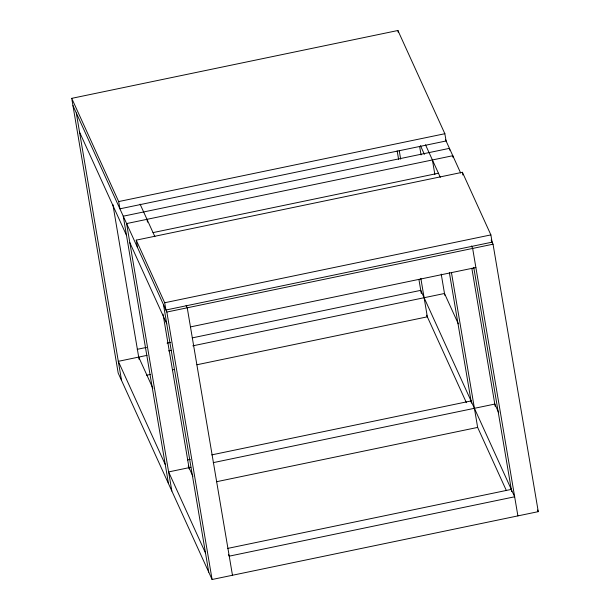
<?xml version="1.0" encoding="UTF-8"?>
<svg xmlns="http://www.w3.org/2000/svg" width="610" height="610" viewBox="0 0 610 610"><rect width="100%" height="100%" fill="white"/><g stroke="black" fill="none" stroke-linecap="round" stroke-linejoin="round"><path stroke-width="0.91" d="M71.728 98.347L397.911 30.5L444.858 133.72L446.085 140.979L119.903 208.826L118.675 201.567L71.728 98.347L118.188 373.068L212.089 579.5L538.272 511.653L493.04 244.191L491.172 240.096M118.675 201.567L444.858 133.72M153.034 232.601L438.445 173.232M136.221 240.142L462.403 172.287L490.882 234.896L492.11 242.155L165.928 310.01L164.7 302.751L136.221 240.142L137.448 247.401M164.7 302.751L490.882 234.896M72.956 105.606L166.85 312.046L493.04 244.191M190.465 326.907L475.884 267.538M137.212 349.332L146.537 347.395M167.056 343.125L170.792 342.347M192.242 337.887L420.763 290.352L514.657 496.784L229.246 556.152L228.498 554.52M147.094 355.348L118.309 361.333L165.264 464.553M168.551 350.887L171.341 350.3M192.798 345.839L444.499 293.486L458.308 323.841M146.598 375.226L150.327 374.456M172.714 369.797L174.574 369.408M196.961 364.75L427.343 316.826L420.839 278.351M187.514 459.925L190.312 459.338M211.762 454.877L471.065 400.945M190.869 467.298L168.612 471.926L205.501 553.026M213.248 462.639L494.801 404.072L498.728 412.703M216.481 481.74L477.645 427.419L506.292 490.402M227.751 548.398L511.302 489.411M445.498 139.675L460.641 172.973M425.505 144.783L440.306 177.327M471.53 245.975L472.651 248.43L517.89 515.892M420.45 145.676L424.4 154.345M537.532 510.013L538.272 511.653M426.596 315.195L466.406 402.699M140.094 204.152L154.894 236.695M186.119 305.343L187.239 307.806L232.471 575.26M79.536 132.088L126.483 235.3M129.838 242.673L166.728 323.773M138.699 357.094L152.904 388.318M188.254 466.048L192.928 476.311M462.403 172.287L462.868 175.009M473.741 267.34L511.676 491.622M453.116 157.601L452.795 155.718L126.605 223.573L171.845 491.027M471.843 268.331L495.175 406.283M449.753 150.167L449.44 148.352L123.258 216.199L168.49 483.654M432.406 159.965L434.869 174.521M451.453 272.579L477.645 427.419M449.372 272.708L471.438 403.157M419.634 146.484L421.068 154.932M441.221 274.111L444.804 295.301M397.911 30.5L398.223 32.315M399.253 150.723L400.678 159.172M397.163 150.861L398.597 159.309M418.91 279.426L421.296 293.502M166.85 312.046L212.089 579.5M163.495 304.672L208.734 572.127M146.995 219.333L147.475 222.147M163.03 314.112L189.214 468.96M112.88 204.464L139.072 359.305M76.311 112.98L121.543 380.442"/></g></svg>
